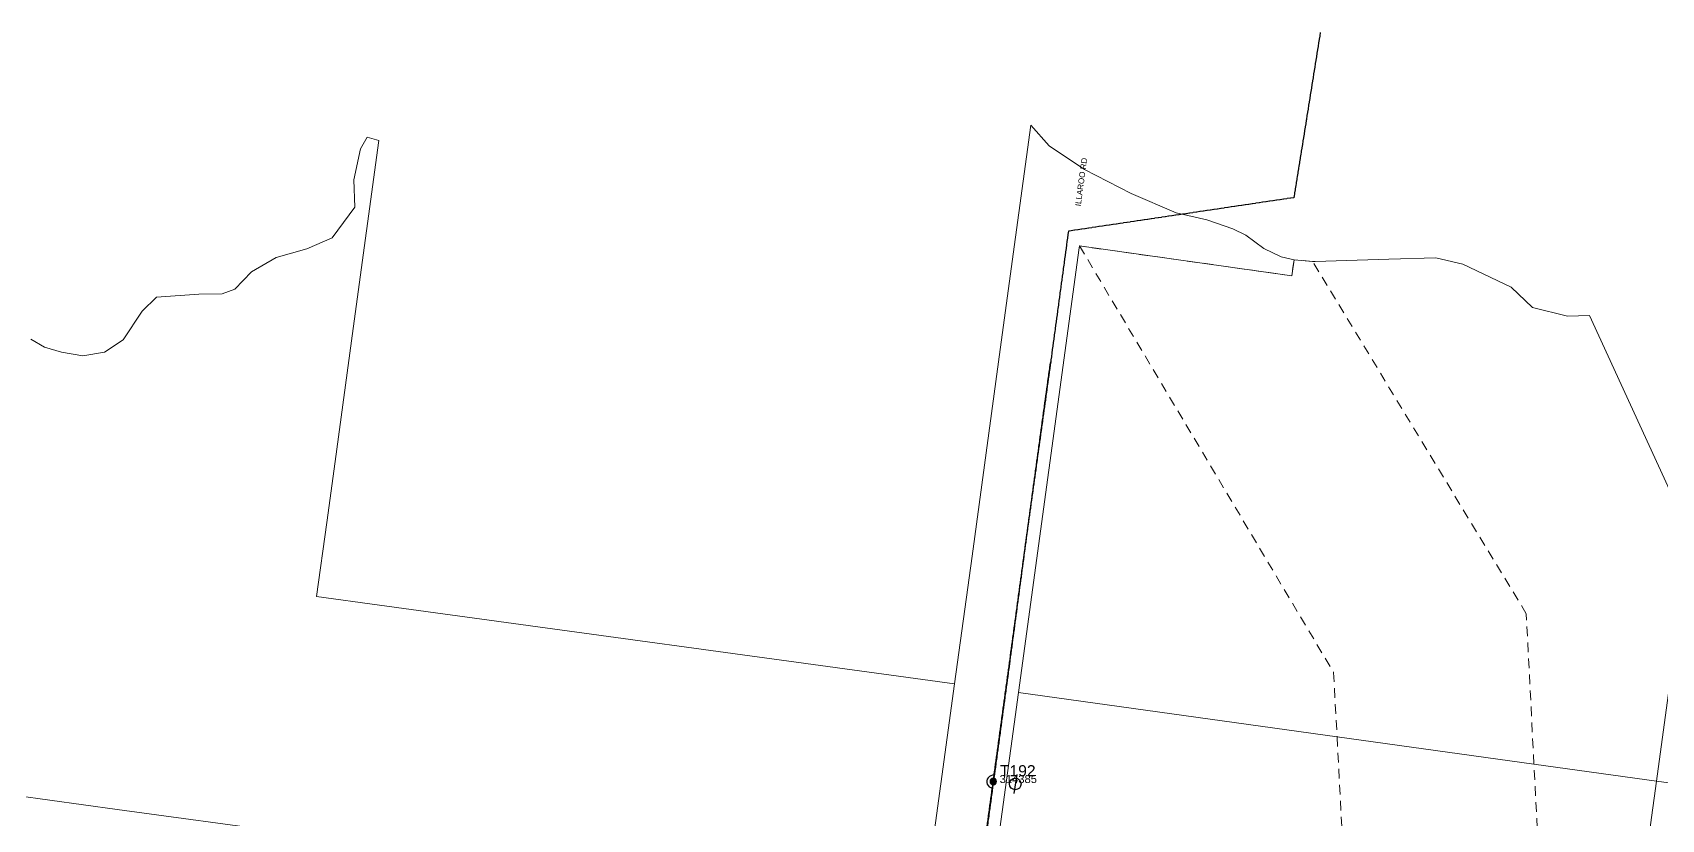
# Model space of a CAD drawing. Header units: metres. Extents: x 301012 to 305396, y 6240778 to 6244350.
# Drawn here: x 302335 to 302844, y 6243263 to 6243509 of the extents above; entities that cross this region are included whole.
import ezdxf
from ezdxf.enums import TextEntityAlignment as Align

# ---------------------------------------------------------------- set-up
doc = ezdxf.new("R2010")
doc.units = ezdxf.units.M
for name, pattern in [('Cable Exist OH', [1, 1, 0]), ('Dash', [5, 3, -2]), ('DASHED', [19.05, 12.7, -6.35])]:
    doc.linetypes.add(name, pattern=pattern)
doc.layers.get('0').update_dxf_attribs({"color": 6})
for name, color, linetype, lineweight in [('Cadastre Easements_SP_EXT', 58, 'DASHED', 15), ('Cadastre Land Parcels_SP_EXT', 118, 'Continuous', 15), ('Cadastre Roads_SP_EXT', 218, 'Continuous', 15), ('Mains_HV_EXT', 13, 'Continuous', 25), ('Mains_LV_EXT', 163, 'Continuous', 25)]:
    doc.layers.add(name, color=color, linetype=linetype, lineweight=lineweight)
doc.layers.add('Equip_SP_HV_EXT', color=7, linetype='Continuous')
doc.layers.add('SupportsOH_SP_TR_HV_LV_SL_EXT', color=7, linetype='Continuous')
doc.styles.add('HVSW_LABEL', font='arial.ttf', dxfattribs={"height": 3.5})
doc.styles.add('POLE_LABEL', font='arial.ttf', dxfattribs={"height": 2})
doc.styles.get("Standard").update_dxf_attribs({"font": 'arial.ttf'})

# ---------------------------------------------------------------- blocks, each defined once
blk = doc.blocks.new('POLE_EXT')
blk.add_hatch(color=256).paths.add_polyline_path([(-1, 0, 1), (1, 0, 1)])
blk.add_lwpolyline([(-1, 0, 1), (1, 0, 1)], format="xyb", close=True)
at = {"flags": 8}
blk.add_attdef('pNumber', text='', height=2, dxfattribs=at).set_placement((2.5, 2.5), align=Align.MIDDLE_CENTER)
at = {"style": 'POLE_LABEL', "flags": 9}
for tag, p in [('STRUCTURE_PLANT_NUMBER', (1.35, 0.03)), ('STREET_CODE', (1.35, -0.2))]:
    blk.add_attdef(tag, text='', height=0.2, dxfattribs=at).set_placement(p, align=Align.MIDDLE_LEFT)
at = {"flags": 9}
for tag, p in [('OWNED_BY', (1.35, -0.4)), ('SPECIAL_USE', (1.35, -0.8)), ('STATE', (1.35, -1)), ('cLV', (1.35, -1.4)), ('hDepth', (1.35, -1.6)), ('hDia', (1.35, -1.8)), ('cHV', (1.35, -2)), ('cLinedev', (1.35, -3.4)), ('pExisting', (1.35, -3.8)), ('pFooting', (1.35, -4.4)), ('pNew', (1.35, -4.6)), ('pRelocate', (1.35, -5)), ('PARENT', (1.35, -0.6)), ('USAGE', (1.35, -1.2)), ('LBRACKET', (1.35, -2.2)), ('LExisting', (1.35, -2.4)), ('LANTNUMBER', (1.35, -2.6)), ('LOther', (1.35, -2.8)), ('LRemove', (1.35, -3)), ('LEGEND', (1.35, -3.2)), ('LOCATION', (1.35, -3.6)), ('PFNUMBER', (1.35, -4)), ('NEWPFNUMBER', (1.35, -4.2)), ('pRemove', (1.35, -5.2)), ('pReplace', (1.35, -5.4)), ('pStay', (1.35, -5.6)), ('pType', (1.35, -5.8)), ('cspan', (1.35, -6)), ('STREETNAME', (1.35, -6.2)), ('SUBURB', (1.35, -6.4)), ('OPERATED_BY', (1.36, -7.01)), ('NOTES', (1.35, -6.6)), ('MAINTAINED_BY', (1.36, -6.81))]:
    blk.add_attdef(tag, text='', height=0.2, dxfattribs=at).set_placement(p, align=Align.MIDDLE_LEFT)
at = {"flags": 1}
blk.add_attdef('Z', (1.35, -7.33), '', height=0.2, dxfattribs=at)
blk = doc.blocks.new('HV_ABS_CLOSED_EXT')
blk.add_line((-3, 6.87), (3, 6.87))
blk.add_circle((0, 6.87), 1.8)
at = {"flags": 1}
blk.add_attdef('Z', (0, 0), '', height=0.2, dxfattribs=at)
at = {"style": 'HVSW_LABEL'}
for tag, height, flags, p in [('ASSET_NUM', 3.5, 8, (2, 2)), ('STREET_CODE', 0.2, 9, (0, -0.2))]:
    blk.add_attdef(tag, text='', height=height, dxfattribs=dict(at, flags=flags)).set_placement(p, align=Align.MIDDLE_LEFT)
at = {"flags": 9}
for tag, p in [('ACTUAL_STATUS', (0, -0.4)), ('CONSTRUCTED_VOLTAGE', (0, -0.6)), ('OPERATING_VOLTAGE', (0, -1)), ('ORIENTATION', (0, -1.2)), ('OWNED_BY', (0, -1.4)), ('STATE', (0, -1.6)), ('SWITCH_TYPE', (0, -1.8)), ('STREETNAME', (0, -2.6)), ('SUBURB', (0, -2.8)), ('NO_PHASES', (0, -0.8)), ('USAGE', (0, -2)), ('LEGEND', (0, -2.2)), ('LOCATION', (0, -2.4)), ('NOTES', (0, -3))]:
    blk.add_attdef(tag, text='', height=0.2, dxfattribs=at).set_placement(p, align=Align.MIDDLE_LEFT)

msp = doc.modelspace()

# ---------------------------------------------------------------- linework, layer by layer
at = {"layer": 'Cadastre Easements_SP_EXT', "linetype": 'Dash'}
msp.add_lwpolyline([(302662.23, 6243442.74), (302741.63, 6243309.46), (302742.72, 6243289.29), (302753.34, 6243084.7), (302814.69, 6243076.25), (302815.19, 6243076.13), (302804.23, 6243280.75), (302804.23, 6243280.81), (302801.86, 6243327.75), (302735.09, 6243437.89), (302729.27, 6243438.37), (302728.55, 6243433.4), (302662.23, 6243442.74)], close=True, dxfattribs=at)
at = {"layer": 'Cadastre Land Parcels_SP_EXT', "linetype": 'Continuous'}
for points in [[(302610.07, 6243209.83), (302623.2, 6243305.91), (302443.46, 6243330.48), (302423.84, 6243333.16), (302426.99, 6243356.28), (302429.27, 6243373.03), (302435.57, 6243419.26), (302443.3, 6243475.7), (302443.3, 6243475.7), (302439.6, 6243476.71), (302437.57, 6243473.07), (302435.46, 6243463.42), (302435.73, 6243454.82), (302428.72, 6243445.28), (302420.78, 6243441.83), (302411.23, 6243439.14), (302403.52, 6243434.59), (302398.23, 6243429.18), (302394.35, 6243427.81), (302387.05, 6243427.66), (302373.77, 6243426.7), (302369.35, 6243422.31), (302363.33, 6243413.39), (302357.5, 6243409.58), (302350.82, 6243408.34), (302344.1, 6243409.51), (302338.76, 6243411.11), (302334.51, 6243413.62)], [(302319.32, 6243272.38), (302361.52, 6243266.61), (302413.74, 6243259.47)]]:
    msp.add_lwpolyline(points, dxfattribs=at)
for points in [[(302662.23, 6243442.74), (302662.1, 6243442.12), (302643.14, 6243303.18), (302742.72, 6243289.29), (302742.73, 6243289.29), (302804.24, 6243280.75), (302842.49, 6243275.44), (302852.63, 6243349.64), (302853.01, 6243352.42), (302821.65, 6243420.94), (302814.71, 6243420.78), (302803.79, 6243423.53), (302797.08, 6243429.85), (302781.98, 6243437.08), (302773.57, 6243438.98), (302758.93, 6243438.65), (302735.85, 6243437.83), (302735.09, 6243437.89), (302729.27, 6243438.37), (302728.55, 6243433.4), (302662.23, 6243442.74)], [(302854.22, 6243349.97), (302853.01, 6243352.42), (302852.63, 6243349.64), (302842.49, 6243275.44), (302894.74, 6243268.28), (302854.22, 6243349.97)], [(302842.49, 6243275.44), (302804.24, 6243280.75), (302742.73, 6243289.29), (302742.72, 6243289.29), (302643.14, 6243303.18), (302615.9, 6243103.79), (302753.23, 6243084.72), (302753.34, 6243084.7), (302814.69, 6243076.25), (302815.19, 6243076.13), (302842.49, 6243275.44)], [(302894.74, 6243268.28), (302842.49, 6243275.44), (302815.19, 6243076.13), (302968.01, 6243055.19), (302994.85, 6243068.92), (302986.84, 6243097.55), (302971.29, 6243134.48), (302894.74, 6243268.28)]]:
    msp.add_lwpolyline(points, close=True, dxfattribs=at)
at = {"layer": 'Cadastre Roads_SP_EXT', "linetype": 'Continuous'}
msp.add_lwpolyline([(302615.9, 6243103.79), (302643.14, 6243303.18), (302662.1, 6243442.12), (302662.23, 6243442.74), (302728.55, 6243433.4), (302729.27, 6243438.37), (302729.27, 6243438.37), (302725.25, 6243439.29), (302719.79, 6243441.89), (302714.21, 6243446.09), (302710.16, 6243448.11), (302702, 6243450.86), (302692.45, 6243453.08), (302678.42, 6243459.11), (302663.76, 6243466.63), (302652.8, 6243474.03), (302646.99, 6243480.43), (302640.88, 6243435.54), (302636.92, 6243406.52), (302628.65, 6243345.78), (302623.2, 6243305.91), (302610.07, 6243209.83)], dxfattribs=at)
at = {"layer": 'Mains_HV_EXT', "linetype": 'Cable Exist OH'}
for points in [[(302737.47, 6243509.42), (302733.08, 6243481.99), (302729.21, 6243457.82), (302658.75, 6243447.34), (302653.22, 6243406.56), (302645.85, 6243353.43), (302640.23, 6243311.42), (302635.37, 6243275.65)], [(302635.37, 6243275.65), (302621.22, 6243172.38)]]:
    msp.add_lwpolyline(points, dxfattribs=at)
at = {"layer": 'Mains_LV_EXT', "linetype": 'Cable Exist OH'}
for points in [[(302635.28, 6243275.36), (302640.23, 6243311.42), (302645.96, 6243353.66), (302650.99, 6243390.47), (302653.22, 6243406.56)], [(302627.85, 6243220.94), (302635.28, 6243275.36)]]:
    msp.add_lwpolyline(points, dxfattribs=at)
at = {"layer": 'Mains_LV_EXT', "linetype": 'Continuous'}
msp.add_lwpolyline([(302635.55, 6243277.29, 1.004841), (302635.01, 6243273.33)], format="xyb", dxfattribs=at)

# ---------------------------------------------------------------- block references
at = {"layer": 'Equip_SP_HV_EXT'}
ref = msp.add_blockref('HV_ABS_CLOSED_EXT', (302635.37, 6243275.65), dxfattribs=dict(at, rotation=260.9943663167032))
ref.add_attrib('ASSET_NUM', 'T192', dxfattribs={"layer": '0', "height": 3.5, "style": 'HVSW_LABEL'}).set_placement((302637.37, 6243275.9), align=Align.BOTTOM_LEFT)
at = {"layer": 'SupportsOH_SP_TR_HV_LV_SL_EXT'}
ref = msp.add_blockref('POLE_EXT', (302635.28, 6243275.36), dxfattribs=at)
ref.add_attrib('ASSET_NUM', '314385', dxfattribs={"layer": '0', "height": 2.5, "style": 'POLE_LABEL'}).set_placement((302637.28, 6243276.11), align=Align.MIDDLE_LEFT)

# ---------------------------------------------------------------- texts
at = {"layer": 'Cadastre Roads_SP_EXT'}
msp.add_text('ILLAROO RD', height=1.8, rotation=82.2182, dxfattribs=at).set_placement((302662.61, 6243455.05))

doc.saveas('drawing.dxf')
